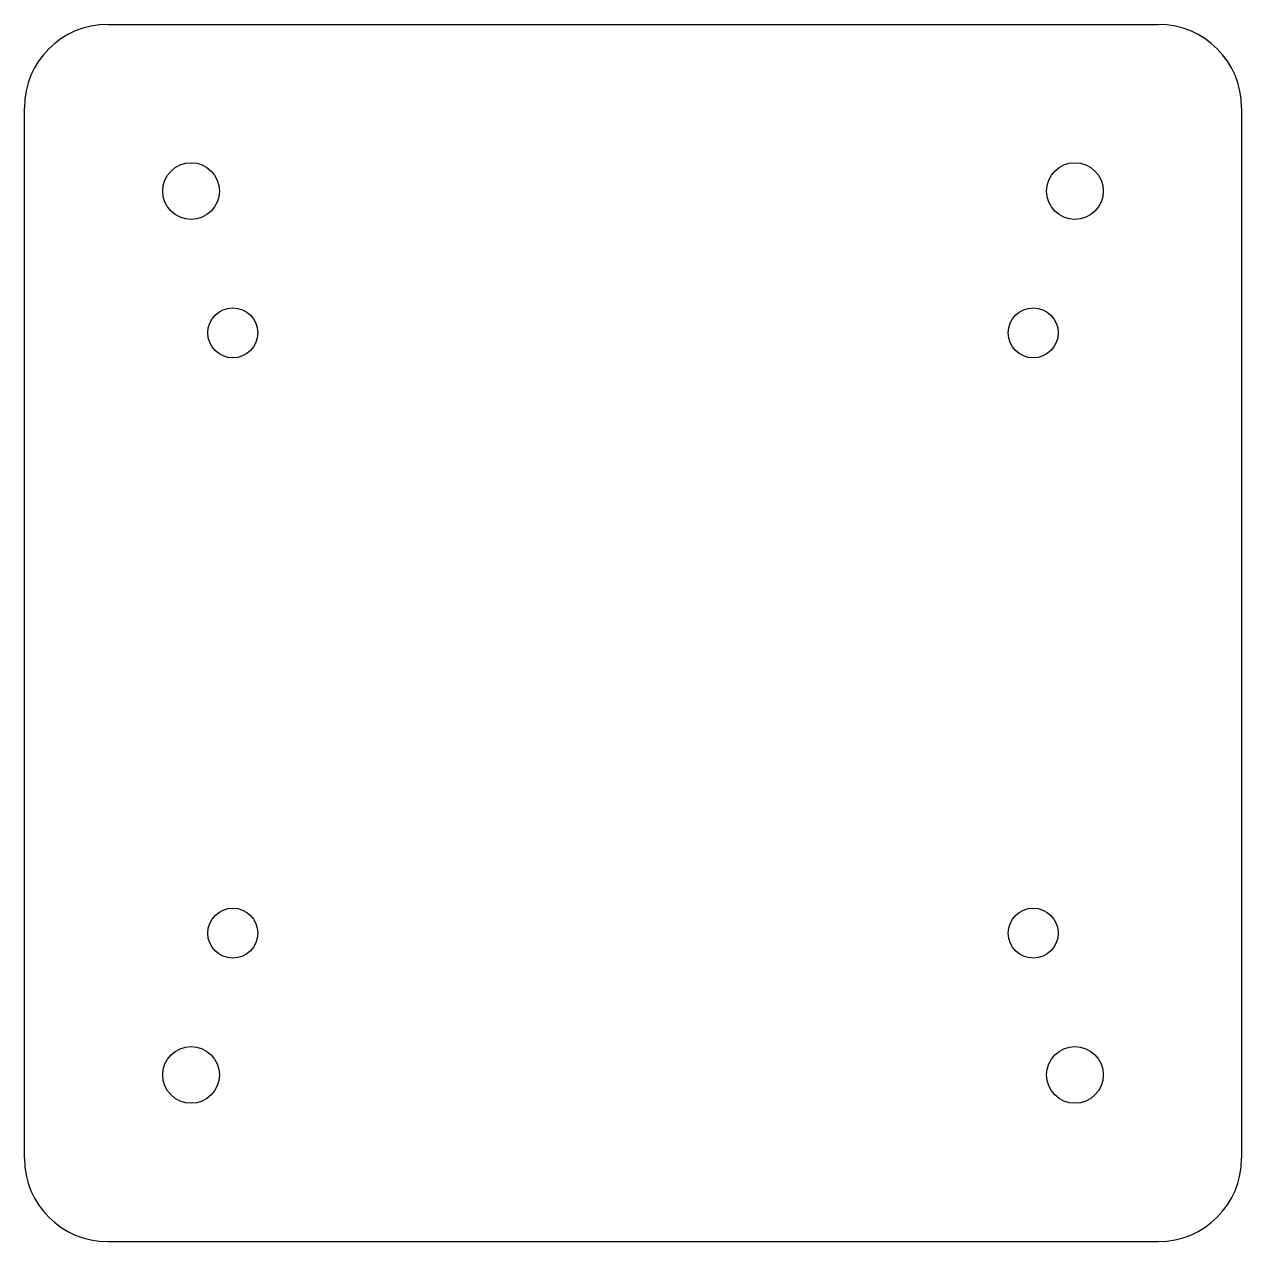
# Model space of a CAD drawing. Extents: x -36.5 to 36.5, y -36.5 to 36.5.
import ezdxf

# ---------------------------------------------------------------- set-up
doc = ezdxf.new("R2010")
doc.units = 0
doc.layers.add('VISIBLE', color=7, linetype='CONTINUOUS')

msp = doc.modelspace()

# ---------------------------------------------------------------- linework, layer by layer
at = {"layer": 'VISIBLE'}
for p, q in [((-31.5, 36.5), (31.5, 36.5)), ((-36.5, -31.5), (-36.5, 31.5)), ((36.5, 31.5), (36.5, -31.5)), ((-31.5, -36.5), (31.5, -36.5))]:
    msp.add_line(p, q, dxfattribs=at)
for centre, radius in [((-26.5, 26.5), 1.7), ((26.5, 26.5), 1.7), ((-24, 18), 1.5), ((24, 18), 1.5), ((-24, -18), 1.5), ((24, -18), 1.5), ((-26.5, -26.5), 1.7), ((26.5, -26.5), 1.7)]:
    msp.add_circle(centre, radius, dxfattribs=at)
for centre, start, end in [((-31.5, 31.5), 90, 180), ((31.5, 31.5), 0, 90), ((-31.5, -31.5), 180, 270), ((31.5, -31.5), 270, 0)]:
    msp.add_arc(centre, 5, start, end, dxfattribs=at)

doc.saveas('drawing.dxf')
